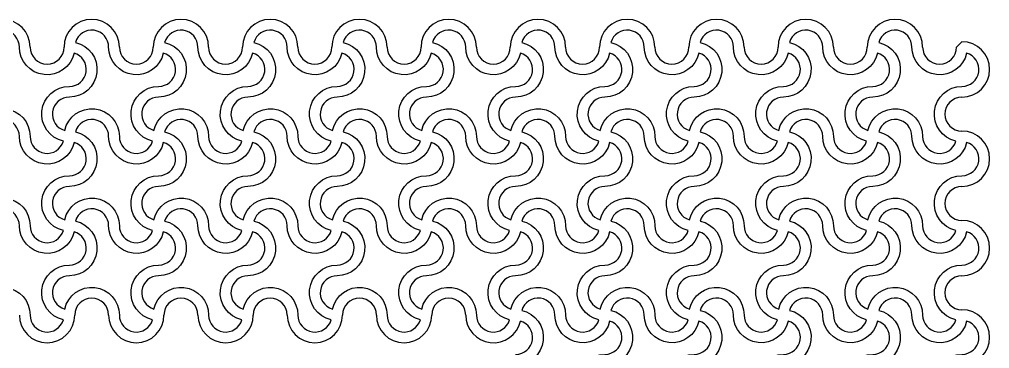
# Model space of a CAD drawing. Header units: millimetres. Extents: x 24 to 345, y 12 to 201.
# Drawn here: x 68.971 to 73.319, y 26.944 to 28.418 of the extents above; entities that cross this region are included whole.
import ezdxf

# ---------------------------------------------------------------- set-up
doc = ezdxf.new("R2010")
doc.units = ezdxf.units.MM
doc.header["$MEASUREMENT"] = 0
doc.layers.add('5th metal (rf+ground)', color=240, linetype='Continuous')

msp = doc.modelspace()

# ---------------------------------------------------------------- linework, layer by layer
at = {"layer": '5th metal (rf+ground)'}
msp.add_line((73.1953, 28.31821), (73.1713, 28.29421), dxfattribs=at)
msp.add_line((73.1953, 28.31821), (73.1713, 28.29421), dxfattribs=at)
msp.add_line((73.1953, 28.31821), (73.1713, 28.29421), dxfattribs=at)
msp.add_line((73.1953, 28.31821), (73.1713, 28.29421), dxfattribs=at)
for points in [[(69.21633, 28.26724, -0.8959788), (68.9713, 28.29421, 0.8687853), (68.82227, 28.31524, -0.8959788), (68.7953, 28.07021, 0.8687853), (68.77427, 27.92118, -0.8959788), (69.0193, 27.89421, 0.8687853), (69.16833, 27.87318, -0.8959788), (69.1953, 28.11821, 0.8687853)], [(69.21633, 28.26724, -0.8959788), (68.9713, 28.29421, 0.8687853), (68.82227, 28.31524, -0.8959788), (68.7953, 28.07021, 0.8687853), (68.77427, 27.92118, -0.8959788), (69.0193, 27.89421, 0.8687853), (69.16833, 27.87318, -0.8959788), (69.1953, 28.11821, 0.8687853)], [(69.21633, 28.26724, -0.8959788), (68.9713, 28.29421, 0.8687853), (68.82227, 28.31524, -0.8959788), (68.7953, 28.07021, 0.8687853), (68.77427, 27.92118, -0.8959788), (69.0193, 27.89421, 0.8687853), (69.16833, 27.87318, -0.8959788), (69.1953, 28.11821, 0.8687853)], [(69.21633, 28.26724, -0.8959788), (68.9713, 28.29421, 0.8687853), (68.82227, 28.31524, -0.8959788), (68.7953, 28.07021, 0.8687853), (68.77427, 27.92118, -0.8959788), (69.0193, 27.89421, 0.8687853), (69.16833, 27.87318, -0.8959788), (69.1953, 28.11821, 0.8687853)], [(69.61633, 28.26724, -0.8959788), (69.3713, 28.29421, 0.8687853), (69.22227, 28.31524, -0.8959788), (69.1953, 28.07021, 0.8687853), (69.17427, 27.92118, -0.8959788), (69.4193, 27.89421, 0.8687853), (69.56833, 27.87318, -0.8959788), (69.5953, 28.11821, 0.8687853)], [(69.61633, 28.26724, -0.8959788), (69.3713, 28.29421, 0.8687853), (69.22227, 28.31524, -0.8959788), (69.1953, 28.07021, 0.8687853), (69.17427, 27.92118, -0.8959788), (69.4193, 27.89421, 0.8687853), (69.56833, 27.87318, -0.8959788), (69.5953, 28.11821, 0.8687853)], [(69.61633, 28.26724, -0.8959788), (69.3713, 28.29421, 0.8687853), (69.22227, 28.31524, -0.8959788), (69.1953, 28.07021, 0.8687853), (69.17427, 27.92118, -0.8959788), (69.4193, 27.89421, 0.8687853), (69.56833, 27.87318, -0.8959788), (69.5953, 28.11821, 0.8687853)], [(69.61633, 28.26724, -0.8959788), (69.3713, 28.29421, 0.8687853), (69.22227, 28.31524, -0.8959788), (69.1953, 28.07021, 0.8687853), (69.17427, 27.92118, -0.8959788), (69.4193, 27.89421, 0.8687853), (69.56833, 27.87318, -0.8959788), (69.5953, 28.11821, 0.8687853)], [(70.01633, 28.26724, -0.8959788), (69.7713, 28.29421, 0.8687853), (69.62227, 28.31524, -0.8959788), (69.5953, 28.07021, 0.8687853), (69.57427, 27.92118, -0.8959788), (69.8193, 27.89421, 0.8687853), (69.96833, 27.87318, -0.8959788), (69.9953, 28.11821, 0.8687853)], [(70.01633, 28.26724, -0.8959788), (69.7713, 28.29421, 0.8687853), (69.62227, 28.31524, -0.8959788), (69.5953, 28.07021, 0.8687853), (69.57427, 27.92118, -0.8959788), (69.8193, 27.89421, 0.8687853), (69.96833, 27.87318, -0.8959788), (69.9953, 28.11821, 0.8687853)], [(70.01633, 28.26724, -0.8959788), (69.7713, 28.29421, 0.8687853), (69.62227, 28.31524, -0.8959788), (69.5953, 28.07021, 0.8687853), (69.57427, 27.92118, -0.8959788), (69.8193, 27.89421, 0.8687853), (69.96833, 27.87318, -0.8959788), (69.9953, 28.11821, 0.8687853)], [(70.01633, 28.26724, -0.8959788), (69.7713, 28.29421, 0.8687853), (69.62227, 28.31524, -0.8959788), (69.5953, 28.07021, 0.8687853), (69.57427, 27.92118, -0.8959788), (69.8193, 27.89421, 0.8687853), (69.96833, 27.87318, -0.8959788), (69.9953, 28.11821, 0.8687853)], [(70.41633, 28.26724, -0.8959788), (70.1713, 28.29421, 0.8687853), (70.02227, 28.31524, -0.8959788), (69.9953, 28.07021, 0.8687853), (69.97427, 27.92118, -0.8959788), (70.2193, 27.89421, 0.8687853), (70.36833, 27.87318, -0.8959788), (70.3953, 28.11821, 0.8687853)], [(70.41633, 28.26724, -0.8959788), (70.1713, 28.29421, 0.8687853), (70.02227, 28.31524, -0.8959788), (69.9953, 28.07021, 0.8687853), (69.97427, 27.92118, -0.8959788), (70.2193, 27.89421, 0.8687853), (70.36833, 27.87318, -0.8959788), (70.3953, 28.11821, 0.8687853)], [(70.41633, 28.26724, -0.8959788), (70.1713, 28.29421, 0.8687853), (70.02227, 28.31524, -0.8959788), (69.9953, 28.07021, 0.8687853), (69.97427, 27.92118, -0.8959788), (70.2193, 27.89421, 0.8687853), (70.36833, 27.87318, -0.8959788), (70.3953, 28.11821, 0.8687853)], [(70.41633, 28.26724, -0.8959788), (70.1713, 28.29421, 0.8687853), (70.02227, 28.31524, -0.8959788), (69.9953, 28.07021, 0.8687853), (69.97427, 27.92118, -0.8959788), (70.2193, 27.89421, 0.8687853), (70.36833, 27.87318, -0.8959788), (70.3953, 28.11821, 0.8687853)], [(70.81633, 28.26724, -0.8959788), (70.5713, 28.29421, 0.8687853), (70.42227, 28.31524, -0.8959788), (70.3953, 28.07021, 0.8687853), (70.37427, 27.92118, -0.8959788), (70.6193, 27.89421, 0.8687853), (70.76833, 27.87318, -0.8959788), (70.7953, 28.11821, 0.8687853)], [(70.81633, 28.26724, -0.8959788), (70.5713, 28.29421, 0.8687853), (70.42227, 28.31524, -0.8959788), (70.3953, 28.07021, 0.8687853), (70.37427, 27.92118, -0.8959788), (70.6193, 27.89421, 0.8687853), (70.76833, 27.87318, -0.8959788), (70.7953, 28.11821, 0.8687853)], [(70.81633, 28.26724, -0.8959788), (70.5713, 28.29421, 0.8687853), (70.42227, 28.31524, -0.8959788), (70.3953, 28.07021, 0.8687853), (70.37427, 27.92118, -0.8959788), (70.6193, 27.89421, 0.8687853), (70.76833, 27.87318, -0.8959788), (70.7953, 28.11821, 0.8687853)], [(70.81633, 28.26724, -0.8959788), (70.5713, 28.29421, 0.8687853), (70.42227, 28.31524, -0.8959788), (70.3953, 28.07021, 0.8687853), (70.37427, 27.92118, -0.8959788), (70.6193, 27.89421, 0.8687853), (70.76833, 27.87318, -0.8959788), (70.7953, 28.11821, 0.8687853)], [(71.21633, 28.26724, -0.8959788), (70.9713, 28.29421, 0.8687853), (70.82227, 28.31524, -0.8959788), (70.7953, 28.07021, 0.8687853), (70.77427, 27.92118, -0.8959788), (71.0193, 27.89421, 0.8687853), (71.16833, 27.87318, -0.8959788), (71.1953, 28.11821, 0.8687853)], [(71.21633, 28.26724, -0.8959788), (70.9713, 28.29421, 0.8687853), (70.82227, 28.31524, -0.8959788), (70.7953, 28.07021, 0.8687853), (70.77427, 27.92118, -0.8959788), (71.0193, 27.89421, 0.8687853), (71.16833, 27.87318, -0.8959788), (71.1953, 28.11821, 0.8687853)], [(71.21633, 28.26724, -0.8959788), (70.9713, 28.29421, 0.8687853), (70.82227, 28.31524, -0.8959788), (70.7953, 28.07021, 0.8687853), (70.77427, 27.92118, -0.8959788), (71.0193, 27.89421, 0.8687853), (71.16833, 27.87318, -0.8959788), (71.1953, 28.11821, 0.8687853)], [(71.21633, 28.26724, -0.8959788), (70.9713, 28.29421, 0.8687853), (70.82227, 28.31524, -0.8959788), (70.7953, 28.07021, 0.8687853), (70.77427, 27.92118, -0.8959788), (71.0193, 27.89421, 0.8687853), (71.16833, 27.87318, -0.8959788), (71.1953, 28.11821, 0.8687853)], [(71.61633, 28.26724, -0.8959788), (71.3713, 28.29421, 0.8687853), (71.22227, 28.31524, -0.8959788), (71.1953, 28.07021, 0.8687853), (71.17427, 27.92118, -0.8959788), (71.4193, 27.89421, 0.8687853), (71.56833, 27.87318, -0.8959788), (71.5953, 28.11821, 0.8687853)], [(71.61633, 28.26724, -0.8959788), (71.3713, 28.29421, 0.8687853), (71.22227, 28.31524, -0.8959788), (71.1953, 28.07021, 0.8687853), (71.17427, 27.92118, -0.8959788), (71.4193, 27.89421, 0.8687853), (71.56833, 27.87318, -0.8959788), (71.5953, 28.11821, 0.8687853)], [(71.61633, 28.26724, -0.8959788), (71.3713, 28.29421, 0.8687853), (71.22227, 28.31524, -0.8959788), (71.1953, 28.07021, 0.8687853), (71.17427, 27.92118, -0.8959788), (71.4193, 27.89421, 0.8687853), (71.56833, 27.87318, -0.8959788), (71.5953, 28.11821, 0.8687853)], [(71.61633, 28.26724, -0.8959788), (71.3713, 28.29421, 0.8687853), (71.22227, 28.31524, -0.8959788), (71.1953, 28.07021, 0.8687853), (71.17427, 27.92118, -0.8959788), (71.4193, 27.89421, 0.8687853), (71.56833, 27.87318, -0.8959788), (71.5953, 28.11821, 0.8687853)], [(72.01633, 28.26724, -0.8959788), (71.7713, 28.29421, 0.8687853), (71.62227, 28.31524, -0.8959788), (71.5953, 28.07021, 0.8687853), (71.57427, 27.92118, -0.8959788), (71.8193, 27.89421, 0.8687853), (71.96833, 27.87318, -0.8959788), (71.9953, 28.11821, 0.8687853)], [(72.01633, 28.26724, -0.8959788), (71.7713, 28.29421, 0.8687853), (71.62227, 28.31524, -0.8959788), (71.5953, 28.07021, 0.8687853), (71.57427, 27.92118, -0.8959788), (71.8193, 27.89421, 0.8687853), (71.96833, 27.87318, -0.8959788), (71.9953, 28.11821, 0.8687853)], [(72.01633, 28.26724, -0.8959788), (71.7713, 28.29421, 0.8687853), (71.62227, 28.31524, -0.8959788), (71.5953, 28.07021, 0.8687853), (71.57427, 27.92118, -0.8959788), (71.8193, 27.89421, 0.8687853), (71.96833, 27.87318, -0.8959788), (71.9953, 28.11821, 0.8687853)], [(72.01633, 28.26724, -0.8959788), (71.7713, 28.29421, 0.8687853), (71.62227, 28.31524, -0.8959788), (71.5953, 28.07021, 0.8687853), (71.57427, 27.92118, -0.8959788), (71.8193, 27.89421, 0.8687853), (71.96833, 27.87318, -0.8959788), (71.9953, 28.11821, 0.8687853)], [(72.41633, 28.26724, -0.8959788), (72.1713, 28.29421, 0.8687853), (72.02227, 28.31524, -0.8959788), (71.9953, 28.07021, 0.8687853), (71.97427, 27.92118, -0.8959788), (72.2193, 27.89421, 0.8687853), (72.36833, 27.87318, -0.8959788), (72.3953, 28.11821, 0.8687853)], [(72.41633, 28.26724, -0.8959788), (72.1713, 28.29421, 0.8687853), (72.02227, 28.31524, -0.8959788), (71.9953, 28.07021, 0.8687853), (71.97427, 27.92118, -0.8959788), (72.2193, 27.89421, 0.8687853), (72.36833, 27.87318, -0.8959788), (72.3953, 28.11821, 0.8687853)], [(72.41633, 28.26724, -0.8959788), (72.1713, 28.29421, 0.8687853), (72.02227, 28.31524, -0.8959788), (71.9953, 28.07021, 0.8687853), (71.97427, 27.92118, -0.8959788), (72.2193, 27.89421, 0.8687853), (72.36833, 27.87318, -0.8959788), (72.3953, 28.11821, 0.8687853)], [(72.41633, 28.26724, -0.8959788), (72.1713, 28.29421, 0.8687853), (72.02227, 28.31524, -0.8959788), (71.9953, 28.07021, 0.8687853), (71.97427, 27.92118, -0.8959788), (72.2193, 27.89421, 0.8687853), (72.36833, 27.87318, -0.8959788), (72.3953, 28.11821, 0.8687853)], [(72.81633, 28.26724, -0.8959788), (72.5713, 28.29421, 0.8687853), (72.42227, 28.31524, -0.8959788), (72.3953, 28.07021, 0.8687853), (72.37427, 27.92118, -0.8959788), (72.6193, 27.89421, 0.8687853), (72.76833, 27.87318, -0.8959788), (72.7953, 28.11821, 0.8687853)], [(72.81633, 28.26724, -0.8959788), (72.5713, 28.29421, 0.8687853), (72.42227, 28.31524, -0.8959788), (72.3953, 28.07021, 0.8687853), (72.37427, 27.92118, -0.8959788), (72.6193, 27.89421, 0.8687853), (72.76833, 27.87318, -0.8959788), (72.7953, 28.11821, 0.8687853)], [(72.81633, 28.26724, -0.8959788), (72.5713, 28.29421, 0.8687853), (72.42227, 28.31524, -0.8959788), (72.3953, 28.07021, 0.8687853), (72.37427, 27.92118, -0.8959788), (72.6193, 27.89421, 0.8687853), (72.76833, 27.87318, -0.8959788), (72.7953, 28.11821, 0.8687853)], [(72.81633, 28.26724, -0.8959788), (72.5713, 28.29421, 0.8687853), (72.42227, 28.31524, -0.8959788), (72.3953, 28.07021, 0.8687853), (72.37427, 27.92118, -0.8959788), (72.6193, 27.89421, 0.8687853), (72.76833, 27.87318, -0.8959788), (72.7953, 28.11821, 0.8687853)], [(73.21633, 28.26724, -0.8959788), (72.9713, 28.29421, 0.8687853), (72.82227, 28.31524, -0.8959788), (72.7953, 28.07021, 0.8687853), (72.77427, 27.92118, -0.8959788), (73.0193, 27.89421, 0.8687853), (73.16833, 27.87318, -0.8959788), (73.1953, 28.11821, 0.8687853)], [(73.21633, 28.26724, -0.8959788), (72.9713, 28.29421, 0.8687853), (72.82227, 28.31524, -0.8959788), (72.7953, 28.07021, 0.8687853), (72.77427, 27.92118, -0.8959788), (73.0193, 27.89421, 0.8687853), (73.16833, 27.87318, -0.8959788), (73.1953, 28.11821, 0.8687853)], [(73.21633, 28.26724, -0.8959788), (72.9713, 28.29421, 0.8687853), (72.82227, 28.31524, -0.8959788), (72.7953, 28.07021, 0.8687853), (72.77427, 27.92118, -0.8959788), (73.0193, 27.89421, 0.8687853), (73.16833, 27.87318, -0.8959788), (73.1953, 28.11821, 0.8687853)], [(73.21633, 28.26724, -0.8959788), (72.9713, 28.29421, 0.8687853), (72.82227, 28.31524, -0.8959788), (72.7953, 28.07021, 0.8687853), (72.77427, 27.92118, -0.8959788), (73.0193, 27.89421, 0.8687853), (73.16833, 27.87318, -0.8959788), (73.1953, 28.11821, 0.8687853)], [(69.21633, 27.86724, -0.8959788), (68.9713, 27.89421, 0.8687853), (68.82227, 27.91524, -0.8959788), (68.7953, 27.67021, 0.8687853), (68.77427, 27.52118, -0.8959788), (69.0193, 27.49421, 0.8687853), (69.16833, 27.47318, -0.8959788), (69.1953, 27.71821, 0.8687853)], [(69.21633, 27.86724, -0.8959788), (68.9713, 27.89421, 0.8687853), (68.82227, 27.91524, -0.8959788), (68.7953, 27.67021, 0.8687853), (68.77427, 27.52118, -0.8959788), (69.0193, 27.49421, 0.8687853), (69.16833, 27.47318, -0.8959788), (69.1953, 27.71821, 0.8687853)], [(69.21633, 27.86724, -0.8959788), (68.9713, 27.89421, 0.8687853), (68.82227, 27.91524, -0.8959788), (68.7953, 27.67021, 0.8687853), (68.77427, 27.52118, -0.8959788), (69.0193, 27.49421, 0.8687853), (69.16833, 27.47318, -0.8959788), (69.1953, 27.71821, 0.8687853)], [(69.21633, 27.86724, -0.8959788), (68.9713, 27.89421, 0.8687853), (68.82227, 27.91524, -0.8959788), (68.7953, 27.67021, 0.8687853), (68.77427, 27.52118, -0.8959788), (69.0193, 27.49421, 0.8687853), (69.16833, 27.47318, -0.8959788), (69.1953, 27.71821, 0.8687853)], [(69.61633, 27.86724, -0.8959788), (69.3713, 27.89421, 0.8687853), (69.22227, 27.91524, -0.8959788), (69.1953, 27.67021, 0.8687853), (69.17427, 27.52118, -0.8959788), (69.4193, 27.49421, 0.8687853), (69.56833, 27.47318, -0.8959788), (69.5953, 27.71821, 0.8687853)], [(69.61633, 27.86724, -0.8959788), (69.3713, 27.89421, 0.8687853), (69.22227, 27.91524, -0.8959788), (69.1953, 27.67021, 0.8687853), (69.17427, 27.52118, -0.8959788), (69.4193, 27.49421, 0.8687853), (69.56833, 27.47318, -0.8959788), (69.5953, 27.71821, 0.8687853)], [(69.61633, 27.86724, -0.8959788), (69.3713, 27.89421, 0.8687853), (69.22227, 27.91524, -0.8959788), (69.1953, 27.67021, 0.8687853), (69.17427, 27.52118, -0.8959788), (69.4193, 27.49421, 0.8687853), (69.56833, 27.47318, -0.8959788), (69.5953, 27.71821, 0.8687853)], [(69.61633, 27.86724, -0.8959788), (69.3713, 27.89421, 0.8687853), (69.22227, 27.91524, -0.8959788), (69.1953, 27.67021, 0.8687853), (69.17427, 27.52118, -0.8959788), (69.4193, 27.49421, 0.8687853), (69.56833, 27.47318, -0.8959788), (69.5953, 27.71821, 0.8687853)], [(70.01633, 27.86724, -0.8959788), (69.7713, 27.89421, 0.8687853), (69.62227, 27.91524, -0.8959788), (69.5953, 27.67021, 0.8687853), (69.57427, 27.52118, -0.8959788), (69.8193, 27.49421, 0.8687853), (69.96833, 27.47318, -0.8959788), (69.9953, 27.71821, 0.8687853)], [(70.01633, 27.86724, -0.8959788), (69.7713, 27.89421, 0.8687853), (69.62227, 27.91524, -0.8959788), (69.5953, 27.67021, 0.8687853), (69.57427, 27.52118, -0.8959788), (69.8193, 27.49421, 0.8687853), (69.96833, 27.47318, -0.8959788), (69.9953, 27.71821, 0.8687853)], [(70.01633, 27.86724, -0.8959788), (69.7713, 27.89421, 0.8687853), (69.62227, 27.91524, -0.8959788), (69.5953, 27.67021, 0.8687853), (69.57427, 27.52118, -0.8959788), (69.8193, 27.49421, 0.8687853), (69.96833, 27.47318, -0.8959788), (69.9953, 27.71821, 0.8687853)], [(70.01633, 27.86724, -0.8959788), (69.7713, 27.89421, 0.8687853), (69.62227, 27.91524, -0.8959788), (69.5953, 27.67021, 0.8687853), (69.57427, 27.52118, -0.8959788), (69.8193, 27.49421, 0.8687853), (69.96833, 27.47318, -0.8959788), (69.9953, 27.71821, 0.8687853)], [(70.41633, 27.86724, -0.8959788), (70.1713, 27.89421, 0.8687853), (70.02227, 27.91524, -0.8959788), (69.9953, 27.67021, 0.8687853), (69.97427, 27.52118, -0.8959788), (70.2193, 27.49421, 0.8687853), (70.36833, 27.47318, -0.8959788), (70.3953, 27.71821, 0.8687853)], [(70.41633, 27.86724, -0.8959788), (70.1713, 27.89421, 0.8687853), (70.02227, 27.91524, -0.8959788), (69.9953, 27.67021, 0.8687853), (69.97427, 27.52118, -0.8959788), (70.2193, 27.49421, 0.8687853), (70.36833, 27.47318, -0.8959788), (70.3953, 27.71821, 0.8687853)], [(70.41633, 27.86724, -0.8959788), (70.1713, 27.89421, 0.8687853), (70.02227, 27.91524, -0.8959788), (69.9953, 27.67021, 0.8687853), (69.97427, 27.52118, -0.8959788), (70.2193, 27.49421, 0.8687853), (70.36833, 27.47318, -0.8959788), (70.3953, 27.71821, 0.8687853)], [(70.41633, 27.86724, -0.8959788), (70.1713, 27.89421, 0.8687853), (70.02227, 27.91524, -0.8959788), (69.9953, 27.67021, 0.8687853), (69.97427, 27.52118, -0.8959788), (70.2193, 27.49421, 0.8687853), (70.36833, 27.47318, -0.8959788), (70.3953, 27.71821, 0.8687853)], [(70.81633, 27.86724, -0.8959788), (70.5713, 27.89421, 0.8687853), (70.42227, 27.91524, -0.8959788), (70.3953, 27.67021, 0.8687853), (70.37427, 27.52118, -0.8959788), (70.6193, 27.49421, 0.8687853), (70.76833, 27.47318, -0.8959788), (70.7953, 27.71821, 0.8687853)], [(70.81633, 27.86724, -0.8959788), (70.5713, 27.89421, 0.8687853), (70.42227, 27.91524, -0.8959788), (70.3953, 27.67021, 0.8687853), (70.37427, 27.52118, -0.8959788), (70.6193, 27.49421, 0.8687853), (70.76833, 27.47318, -0.8959788), (70.7953, 27.71821, 0.8687853)], [(70.81633, 27.86724, -0.8959788), (70.5713, 27.89421, 0.8687853), (70.42227, 27.91524, -0.8959788), (70.3953, 27.67021, 0.8687853), (70.37427, 27.52118, -0.8959788), (70.6193, 27.49421, 0.8687853), (70.76833, 27.47318, -0.8959788), (70.7953, 27.71821, 0.8687853)], [(70.81633, 27.86724, -0.8959788), (70.5713, 27.89421, 0.8687853), (70.42227, 27.91524, -0.8959788), (70.3953, 27.67021, 0.8687853), (70.37427, 27.52118, -0.8959788), (70.6193, 27.49421, 0.8687853), (70.76833, 27.47318, -0.8959788), (70.7953, 27.71821, 0.8687853)], [(71.21633, 27.86724, -0.8959788), (70.9713, 27.89421, 0.8687853), (70.82227, 27.91524, -0.8959788), (70.7953, 27.67021, 0.8687853), (70.77427, 27.52118, -0.8959788), (71.0193, 27.49421, 0.8687853), (71.16833, 27.47318, -0.8959788), (71.1953, 27.71821, 0.8687853)], [(71.21633, 27.86724, -0.8959788), (70.9713, 27.89421, 0.8687853), (70.82227, 27.91524, -0.8959788), (70.7953, 27.67021, 0.8687853), (70.77427, 27.52118, -0.8959788), (71.0193, 27.49421, 0.8687853), (71.16833, 27.47318, -0.8959788), (71.1953, 27.71821, 0.8687853)], [(71.21633, 27.86724, -0.8959788), (70.9713, 27.89421, 0.8687853), (70.82227, 27.91524, -0.8959788), (70.7953, 27.67021, 0.8687853), (70.77427, 27.52118, -0.8959788), (71.0193, 27.49421, 0.8687853), (71.16833, 27.47318, -0.8959788), (71.1953, 27.71821, 0.8687853)], [(71.21633, 27.86724, -0.8959788), (70.9713, 27.89421, 0.8687853), (70.82227, 27.91524, -0.8959788), (70.7953, 27.67021, 0.8687853), (70.77427, 27.52118, -0.8959788), (71.0193, 27.49421, 0.8687853), (71.16833, 27.47318, -0.8959788), (71.1953, 27.71821, 0.8687853)], [(71.61633, 27.86724, -0.8959788), (71.3713, 27.89421, 0.8687853), (71.22227, 27.91524, -0.8959788), (71.1953, 27.67021, 0.8687853), (71.17427, 27.52118, -0.8959788), (71.4193, 27.49421, 0.8687853), (71.56833, 27.47318, -0.8959788), (71.5953, 27.71821, 0.8687853)], [(71.61633, 27.86724, -0.8959788), (71.3713, 27.89421, 0.8687853), (71.22227, 27.91524, -0.8959788), (71.1953, 27.67021, 0.8687853), (71.17427, 27.52118, -0.8959788), (71.4193, 27.49421, 0.8687853), (71.56833, 27.47318, -0.8959788), (71.5953, 27.71821, 0.8687853)], [(71.61633, 27.86724, -0.8959788), (71.3713, 27.89421, 0.8687853), (71.22227, 27.91524, -0.8959788), (71.1953, 27.67021, 0.8687853), (71.17427, 27.52118, -0.8959788), (71.4193, 27.49421, 0.8687853), (71.56833, 27.47318, -0.8959788), (71.5953, 27.71821, 0.8687853)], [(71.61633, 27.86724, -0.8959788), (71.3713, 27.89421, 0.8687853), (71.22227, 27.91524, -0.8959788), (71.1953, 27.67021, 0.8687853), (71.17427, 27.52118, -0.8959788), (71.4193, 27.49421, 0.8687853), (71.56833, 27.47318, -0.8959788), (71.5953, 27.71821, 0.8687853)], [(72.01633, 27.86724, -0.8959788), (71.7713, 27.89421, 0.8687853), (71.62227, 27.91524, -0.8959788), (71.5953, 27.67021, 0.8687853), (71.57427, 27.52118, -0.8959788), (71.8193, 27.49421, 0.8687853), (71.96833, 27.47318, -0.8959788), (71.9953, 27.71821, 0.8687853)], [(72.01633, 27.86724, -0.8959788), (71.7713, 27.89421, 0.8687853), (71.62227, 27.91524, -0.8959788), (71.5953, 27.67021, 0.8687853), (71.57427, 27.52118, -0.8959788), (71.8193, 27.49421, 0.8687853), (71.96833, 27.47318, -0.8959788), (71.9953, 27.71821, 0.8687853)], [(72.01633, 27.86724, -0.8959788), (71.7713, 27.89421, 0.8687853), (71.62227, 27.91524, -0.8959788), (71.5953, 27.67021, 0.8687853), (71.57427, 27.52118, -0.8959788), (71.8193, 27.49421, 0.8687853), (71.96833, 27.47318, -0.8959788), (71.9953, 27.71821, 0.8687853)], [(72.01633, 27.86724, -0.8959788), (71.7713, 27.89421, 0.8687853), (71.62227, 27.91524, -0.8959788), (71.5953, 27.67021, 0.8687853), (71.57427, 27.52118, -0.8959788), (71.8193, 27.49421, 0.8687853), (71.96833, 27.47318, -0.8959788), (71.9953, 27.71821, 0.8687853)], [(72.41633, 27.86724, -0.8959788), (72.1713, 27.89421, 0.8687853), (72.02227, 27.91524, -0.8959788), (71.9953, 27.67021, 0.8687853), (71.97427, 27.52118, -0.8959788), (72.2193, 27.49421, 0.8687853), (72.36833, 27.47318, -0.8959788), (72.3953, 27.71821, 0.8687853)], [(72.41633, 27.86724, -0.8959788), (72.1713, 27.89421, 0.8687853), (72.02227, 27.91524, -0.8959788), (71.9953, 27.67021, 0.8687853), (71.97427, 27.52118, -0.8959788), (72.2193, 27.49421, 0.8687853), (72.36833, 27.47318, -0.8959788), (72.3953, 27.71821, 0.8687853)], [(72.41633, 27.86724, -0.8959788), (72.1713, 27.89421, 0.8687853), (72.02227, 27.91524, -0.8959788), (71.9953, 27.67021, 0.8687853), (71.97427, 27.52118, -0.8959788), (72.2193, 27.49421, 0.8687853), (72.36833, 27.47318, -0.8959788), (72.3953, 27.71821, 0.8687853)], [(72.41633, 27.86724, -0.8959788), (72.1713, 27.89421, 0.8687853), (72.02227, 27.91524, -0.8959788), (71.9953, 27.67021, 0.8687853), (71.97427, 27.52118, -0.8959788), (72.2193, 27.49421, 0.8687853), (72.36833, 27.47318, -0.8959788), (72.3953, 27.71821, 0.8687853)], [(72.81633, 27.86724, -0.8959788), (72.5713, 27.89421, 0.8687853), (72.42227, 27.91524, -0.8959788), (72.3953, 27.67021, 0.8687853), (72.37427, 27.52118, -0.8959788), (72.6193, 27.49421, 0.8687853), (72.76833, 27.47318, -0.8959788), (72.7953, 27.71821, 0.8687853)], [(72.81633, 27.86724, -0.8959788), (72.5713, 27.89421, 0.8687853), (72.42227, 27.91524, -0.8959788), (72.3953, 27.67021, 0.8687853), (72.37427, 27.52118, -0.8959788), (72.6193, 27.49421, 0.8687853), (72.76833, 27.47318, -0.8959788), (72.7953, 27.71821, 0.8687853)], [(72.81633, 27.86724, -0.8959788), (72.5713, 27.89421, 0.8687853), (72.42227, 27.91524, -0.8959788), (72.3953, 27.67021, 0.8687853), (72.37427, 27.52118, -0.8959788), (72.6193, 27.49421, 0.8687853), (72.76833, 27.47318, -0.8959788), (72.7953, 27.71821, 0.8687853)], [(72.81633, 27.86724, -0.8959788), (72.5713, 27.89421, 0.8687853), (72.42227, 27.91524, -0.8959788), (72.3953, 27.67021, 0.8687853), (72.37427, 27.52118, -0.8959788), (72.6193, 27.49421, 0.8687853), (72.76833, 27.47318, -0.8959788), (72.7953, 27.71821, 0.8687853)], [(73.21633, 27.86724, -0.8959788), (72.9713, 27.89421, 0.8687853), (72.82227, 27.91524, -0.8959788), (72.7953, 27.67021, 0.8687853), (72.77427, 27.52118, -0.8959788), (73.0193, 27.49421, 0.8687853), (73.16833, 27.47318, -0.8959788), (73.1953, 27.71821, 0.8687853)], [(73.21633, 27.86724, -0.8959788), (72.9713, 27.89421, 0.8687853), (72.82227, 27.91524, -0.8959788), (72.7953, 27.67021, 0.8687853), (72.77427, 27.52118, -0.8959788), (73.0193, 27.49421, 0.8687853), (73.16833, 27.47318, -0.8959788), (73.1953, 27.71821, 0.8687853)], [(73.21633, 27.86724, -0.8959788), (72.9713, 27.89421, 0.8687853), (72.82227, 27.91524, -0.8959788), (72.7953, 27.67021, 0.8687853), (72.77427, 27.52118, -0.8959788), (73.0193, 27.49421, 0.8687853), (73.16833, 27.47318, -0.8959788), (73.1953, 27.71821, 0.8687853)], [(73.21633, 27.86724, -0.8959788), (72.9713, 27.89421, 0.8687853), (72.82227, 27.91524, -0.8959788), (72.7953, 27.67021, 0.8687853), (72.77427, 27.52118, -0.8959788), (73.0193, 27.49421, 0.8687853), (73.16833, 27.47318, -0.8959788), (73.1953, 27.71821, 0.8687853)], [(69.21633, 27.46724, -0.8959788), (68.9713, 27.49421, 0.8687853), (68.82227, 27.51524, -0.8959788), (68.7953, 27.27021, 0.8687853), (68.77427, 27.12118, -0.8959788), (69.0193, 27.09421, 0.8687853), (69.16833, 27.07318, -0.8959788), (69.1953, 27.31821, 0.8687853)], [(69.21633, 27.46724, -0.8959788), (68.9713, 27.49421, 0.8687853), (68.82227, 27.51524, -0.8959788), (68.7953, 27.27021, 0.8687853), (68.77427, 27.12118, -0.8959788), (69.0193, 27.09421, 0.8687853), (69.16833, 27.07318, -0.8959788), (69.1953, 27.31821, 0.8687853)], [(69.21633, 27.46724, -0.8959788), (68.9713, 27.49421, 0.8687853), (68.82227, 27.51524, -0.8959788), (68.7953, 27.27021, 0.8687853), (68.77427, 27.12118, -0.8959788), (69.0193, 27.09421, 0.8687853), (69.16833, 27.07318, -0.8959788), (69.1953, 27.31821, 0.8687853)], [(69.21633, 27.46724, -0.8959788), (68.9713, 27.49421, 0.8687853), (68.82227, 27.51524, -0.8959788), (68.7953, 27.27021, 0.8687853), (68.77427, 27.12118, -0.8959788), (69.0193, 27.09421, 0.8687853), (69.16833, 27.07318, -0.8959788), (69.1953, 27.31821, 0.8687853)], [(69.61633, 27.46724, -0.8959788), (69.3713, 27.49421, 0.8687853), (69.22227, 27.51524, -0.8959788), (69.1953, 27.27021, 0.8687853), (69.17427, 27.12118, -0.8959788), (69.4193, 27.09421, 0.8687853), (69.56833, 27.07318, -0.8959788), (69.5953, 27.31821, 0.8687853)], [(69.61633, 27.46724, -0.8959788), (69.3713, 27.49421, 0.8687853), (69.22227, 27.51524, -0.8959788), (69.1953, 27.27021, 0.8687853), (69.17427, 27.12118, -0.8959788), (69.4193, 27.09421, 0.8687853), (69.56833, 27.07318, -0.8959788), (69.5953, 27.31821, 0.8687853)], [(69.61633, 27.46724, -0.8959788), (69.3713, 27.49421, 0.8687853), (69.22227, 27.51524, -0.8959788), (69.1953, 27.27021, 0.8687853), (69.17427, 27.12118, -0.8959788), (69.4193, 27.09421, 0.8687853), (69.56833, 27.07318, -0.8959788), (69.5953, 27.31821, 0.8687853)], [(69.61633, 27.46724, -0.8959788), (69.3713, 27.49421, 0.8687853), (69.22227, 27.51524, -0.8959788), (69.1953, 27.27021, 0.8687853), (69.17427, 27.12118, -0.8959788), (69.4193, 27.09421, 0.8687853), (69.56833, 27.07318, -0.8959788), (69.5953, 27.31821, 0.8687853)], [(70.01633, 27.46724, -0.8959788), (69.7713, 27.49421, 0.8687853), (69.62227, 27.51524, -0.8959788), (69.5953, 27.27021, 0.8687853), (69.57427, 27.12118, -0.8959788), (69.8193, 27.09421, 0.8687853), (69.96833, 27.07318, -0.8959788), (69.9953, 27.31821, 0.8687853)], [(70.01633, 27.46724, -0.8959788), (69.7713, 27.49421, 0.8687853), (69.62227, 27.51524, -0.8959788), (69.5953, 27.27021, 0.8687853), (69.57427, 27.12118, -0.8959788), (69.8193, 27.09421, 0.8687853), (69.96833, 27.07318, -0.8959788), (69.9953, 27.31821, 0.8687853)], [(70.01633, 27.46724, -0.8959788), (69.7713, 27.49421, 0.8687853), (69.62227, 27.51524, -0.8959788), (69.5953, 27.27021, 0.8687853), (69.57427, 27.12118, -0.8959788), (69.8193, 27.09421, 0.8687853), (69.96833, 27.07318, -0.8959788), (69.9953, 27.31821, 0.8687853)], [(70.01633, 27.46724, -0.8959788), (69.7713, 27.49421, 0.8687853), (69.62227, 27.51524, -0.8959788), (69.5953, 27.27021, 0.8687853), (69.57427, 27.12118, -0.8959788), (69.8193, 27.09421, 0.8687853), (69.96833, 27.07318, -0.8959788), (69.9953, 27.31821, 0.8687853)], [(70.41633, 27.46724, -0.8959788), (70.1713, 27.49421, 0.8687853), (70.02227, 27.51524, -0.8959788), (69.9953, 27.27021, 0.8687853), (69.97427, 27.12118, -0.8959788), (70.2193, 27.09421, 0.8687853), (70.36833, 27.07318, -0.8959788), (70.3953, 27.31821, 0.8687853)], [(70.41633, 27.46724, -0.8959788), (70.1713, 27.49421, 0.8687853), (70.02227, 27.51524, -0.8959788), (69.9953, 27.27021, 0.8687853), (69.97427, 27.12118, -0.8959788), (70.2193, 27.09421, 0.8687853), (70.36833, 27.07318, -0.8959788), (70.3953, 27.31821, 0.8687853)], [(70.41633, 27.46724, -0.8959788), (70.1713, 27.49421, 0.8687853), (70.02227, 27.51524, -0.8959788), (69.9953, 27.27021, 0.8687853), (69.97427, 27.12118, -0.8959788), (70.2193, 27.09421, 0.8687853), (70.36833, 27.07318, -0.8959788), (70.3953, 27.31821, 0.8687853)], [(70.41633, 27.46724, -0.8959788), (70.1713, 27.49421, 0.8687853), (70.02227, 27.51524, -0.8959788), (69.9953, 27.27021, 0.8687853), (69.97427, 27.12118, -0.8959788), (70.2193, 27.09421, 0.8687853), (70.36833, 27.07318, -0.8959788), (70.3953, 27.31821, 0.8687853)], [(70.81633, 27.46724, -0.8959788), (70.5713, 27.49421, 0.8687853), (70.42227, 27.51524, -0.8959788), (70.3953, 27.27021, 0.8687853), (70.37427, 27.12118, -0.8959788), (70.6193, 27.09421, 0.8687853), (70.76833, 27.07318, -0.8959788), (70.7953, 27.31821, 0.8687853)], [(70.81633, 27.46724, -0.8959788), (70.5713, 27.49421, 0.8687853), (70.42227, 27.51524, -0.8959788), (70.3953, 27.27021, 0.8687853), (70.37427, 27.12118, -0.8959788), (70.6193, 27.09421, 0.8687853), (70.76833, 27.07318, -0.8959788), (70.7953, 27.31821, 0.8687853)], [(70.81633, 27.46724, -0.8959788), (70.5713, 27.49421, 0.8687853), (70.42227, 27.51524, -0.8959788), (70.3953, 27.27021, 0.8687853), (70.37427, 27.12118, -0.8959788), (70.6193, 27.09421, 0.8687853), (70.76833, 27.07318, -0.8959788), (70.7953, 27.31821, 0.8687853)], [(70.81633, 27.46724, -0.8959788), (70.5713, 27.49421, 0.8687853), (70.42227, 27.51524, -0.8959788), (70.3953, 27.27021, 0.8687853), (70.37427, 27.12118, -0.8959788), (70.6193, 27.09421, 0.8687853), (70.76833, 27.07318, -0.8959788), (70.7953, 27.31821, 0.8687853)], [(71.21633, 27.46724, -0.8959788), (70.9713, 27.49421, 0.8687853), (70.82227, 27.51524, -0.8959788), (70.7953, 27.27021, 0.8687853), (70.77427, 27.12118, -0.8959788), (71.0193, 27.09421, 0.8687853), (71.16833, 27.07318, -0.8959788), (71.1953, 27.31821, 0.8687853)], [(71.21633, 27.46724, -0.8959788), (70.9713, 27.49421, 0.8687853), (70.82227, 27.51524, -0.8959788), (70.7953, 27.27021, 0.8687853), (70.77427, 27.12118, -0.8959788), (71.0193, 27.09421, 0.8687853), (71.16833, 27.07318, -0.8959788), (71.1953, 27.31821, 0.8687853)], [(71.21633, 27.46724, -0.8959788), (70.9713, 27.49421, 0.8687853), (70.82227, 27.51524, -0.8959788), (70.7953, 27.27021, 0.8687853), (70.77427, 27.12118, -0.8959788), (71.0193, 27.09421, 0.8687853), (71.16833, 27.07318, -0.8959788), (71.1953, 27.31821, 0.8687853)], [(71.21633, 27.46724, -0.8959788), (70.9713, 27.49421, 0.8687853), (70.82227, 27.51524, -0.8959788), (70.7953, 27.27021, 0.8687853), (70.77427, 27.12118, -0.8959788), (71.0193, 27.09421, 0.8687853), (71.16833, 27.07318, -0.8959788), (71.1953, 27.31821, 0.8687853)], [(71.61633, 27.46724, -0.8959788), (71.3713, 27.49421, 0.8687853), (71.22227, 27.51524, -0.8959788), (71.1953, 27.27021, 0.8687853), (71.17427, 27.12118, -0.8959788), (71.4193, 27.09421, 0.8687853), (71.56833, 27.07318, -0.8959788), (71.5953, 27.31821, 0.8687853)], [(71.61633, 27.46724, -0.8959788), (71.3713, 27.49421, 0.8687853), (71.22227, 27.51524, -0.8959788), (71.1953, 27.27021, 0.8687853), (71.17427, 27.12118, -0.8959788), (71.4193, 27.09421, 0.8687853), (71.56833, 27.07318, -0.8959788), (71.5953, 27.31821, 0.8687853)], [(71.61633, 27.46724, -0.8959788), (71.3713, 27.49421, 0.8687853), (71.22227, 27.51524, -0.8959788), (71.1953, 27.27021, 0.8687853), (71.17427, 27.12118, -0.8959788), (71.4193, 27.09421, 0.8687853), (71.56833, 27.07318, -0.8959788), (71.5953, 27.31821, 0.8687853)], [(71.61633, 27.46724, -0.8959788), (71.3713, 27.49421, 0.8687853), (71.22227, 27.51524, -0.8959788), (71.1953, 27.27021, 0.8687853), (71.17427, 27.12118, -0.8959788), (71.4193, 27.09421, 0.8687853), (71.56833, 27.07318, -0.8959788), (71.5953, 27.31821, 0.8687853)], [(72.01633, 27.46724, -0.8959788), (71.7713, 27.49421, 0.8687853), (71.62227, 27.51524, -0.8959788), (71.5953, 27.27021, 0.8687853), (71.57427, 27.12118, -0.8959788), (71.8193, 27.09421, 0.8687853), (71.96833, 27.07318, -0.8959788), (71.9953, 27.31821, 0.8687853)], [(72.01633, 27.46724, -0.8959788), (71.7713, 27.49421, 0.8687853), (71.62227, 27.51524, -0.8959788), (71.5953, 27.27021, 0.8687853), (71.57427, 27.12118, -0.8959788), (71.8193, 27.09421, 0.8687853), (71.96833, 27.07318, -0.8959788), (71.9953, 27.31821, 0.8687853)], [(72.01633, 27.46724, -0.8959788), (71.7713, 27.49421, 0.8687853), (71.62227, 27.51524, -0.8959788), (71.5953, 27.27021, 0.8687853), (71.57427, 27.12118, -0.8959788), (71.8193, 27.09421, 0.8687853), (71.96833, 27.07318, -0.8959788), (71.9953, 27.31821, 0.8687853)], [(72.01633, 27.46724, -0.8959788), (71.7713, 27.49421, 0.8687853), (71.62227, 27.51524, -0.8959788), (71.5953, 27.27021, 0.8687853), (71.57427, 27.12118, -0.8959788), (71.8193, 27.09421, 0.8687853), (71.96833, 27.07318, -0.8959788), (71.9953, 27.31821, 0.8687853)], [(72.41633, 27.46724, -0.8959788), (72.1713, 27.49421, 0.8687853), (72.02227, 27.51524, -0.8959788), (71.9953, 27.27021, 0.8687853), (71.97427, 27.12118, -0.8959788), (72.2193, 27.09421, 0.8687853), (72.36833, 27.07318, -0.8959788), (72.3953, 27.31821, 0.8687853)], [(72.41633, 27.46724, -0.8959788), (72.1713, 27.49421, 0.8687853), (72.02227, 27.51524, -0.8959788), (71.9953, 27.27021, 0.8687853), (71.97427, 27.12118, -0.8959788), (72.2193, 27.09421, 0.8687853), (72.36833, 27.07318, -0.8959788), (72.3953, 27.31821, 0.8687853)], [(72.41633, 27.46724, -0.8959788), (72.1713, 27.49421, 0.8687853), (72.02227, 27.51524, -0.8959788), (71.9953, 27.27021, 0.8687853), (71.97427, 27.12118, -0.8959788), (72.2193, 27.09421, 0.8687853), (72.36833, 27.07318, -0.8959788), (72.3953, 27.31821, 0.8687853)], [(72.41633, 27.46724, -0.8959788), (72.1713, 27.49421, 0.8687853), (72.02227, 27.51524, -0.8959788), (71.9953, 27.27021, 0.8687853), (71.97427, 27.12118, -0.8959788), (72.2193, 27.09421, 0.8687853), (72.36833, 27.07318, -0.8959788), (72.3953, 27.31821, 0.8687853)], [(72.81633, 27.46724, -0.8959788), (72.5713, 27.49421, 0.8687853), (72.42227, 27.51524, -0.8959788), (72.3953, 27.27021, 0.8687853), (72.37427, 27.12118, -0.8959788), (72.6193, 27.09421, 0.8687853), (72.76833, 27.07318, -0.8959788), (72.7953, 27.31821, 0.8687853)], [(72.81633, 27.46724, -0.8959788), (72.5713, 27.49421, 0.8687853), (72.42227, 27.51524, -0.8959788), (72.3953, 27.27021, 0.8687853), (72.37427, 27.12118, -0.8959788), (72.6193, 27.09421, 0.8687853), (72.76833, 27.07318, -0.8959788), (72.7953, 27.31821, 0.8687853)], [(72.81633, 27.46724, -0.8959788), (72.5713, 27.49421, 0.8687853), (72.42227, 27.51524, -0.8959788), (72.3953, 27.27021, 0.8687853), (72.37427, 27.12118, -0.8959788), (72.6193, 27.09421, 0.8687853), (72.76833, 27.07318, -0.8959788), (72.7953, 27.31821, 0.8687853)], [(72.81633, 27.46724, -0.8959788), (72.5713, 27.49421, 0.8687853), (72.42227, 27.51524, -0.8959788), (72.3953, 27.27021, 0.8687853), (72.37427, 27.12118, -0.8959788), (72.6193, 27.09421, 0.8687853), (72.76833, 27.07318, -0.8959788), (72.7953, 27.31821, 0.8687853)], [(73.21633, 27.46724, -0.8959788), (72.9713, 27.49421, 0.8687853), (72.82227, 27.51524, -0.8959788), (72.7953, 27.27021, 0.8687853), (72.77427, 27.12118, -0.8959788), (73.0193, 27.09421, 0.8687853), (73.16833, 27.07318, -0.8959788), (73.1953, 27.31821, 0.8687853)], [(73.21633, 27.46724, -0.8959788), (72.9713, 27.49421, 0.8687853), (72.82227, 27.51524, -0.8959788), (72.7953, 27.27021, 0.8687853), (72.77427, 27.12118, -0.8959788), (73.0193, 27.09421, 0.8687853), (73.16833, 27.07318, -0.8959788), (73.1953, 27.31821, 0.8687853)], [(73.21633, 27.46724, -0.8959788), (72.9713, 27.49421, 0.8687853), (72.82227, 27.51524, -0.8959788), (72.7953, 27.27021, 0.8687853), (72.77427, 27.12118, -0.8959788), (73.0193, 27.09421, 0.8687853), (73.16833, 27.07318, -0.8959788), (73.1953, 27.31821, 0.8687853)], [(73.21633, 27.46724, -0.8959788), (72.9713, 27.49421, 0.8687853), (72.82227, 27.51524, -0.8959788), (72.7953, 27.27021, 0.8687853), (72.77427, 27.12118, -0.8959788), (73.0193, 27.09421, 0.8687853), (73.16833, 27.07318, -0.8959788), (73.1953, 27.31821, 0.8687853)], [(71.61633, 27.06724, -0.8959788), (71.3713, 27.09421, 0.8687853), (71.22227, 27.11524, -0.8959788), (71.1953, 26.87021, 0.8687853), (71.17427, 26.72118, -0.8959788), (71.4193, 26.69421, 0.8687853), (71.56833, 26.67318, -0.8959788), (71.5953, 26.91821, 0.8687853)], [(71.61633, 27.06724, -0.8959788), (71.3713, 27.09421, 0.8687853), (71.22227, 27.11524, -0.8959788), (71.1953, 26.87021, 0.8687853), (71.17427, 26.72118, -0.8959788), (71.4193, 26.69421, 0.8687853), (71.56833, 26.67318, -0.8959788), (71.5953, 26.91821, 0.8687853)], [(71.61633, 27.06724, -0.8959788), (71.3713, 27.09421, 0.8687853), (71.22227, 27.11524, -0.8959788), (71.1953, 26.87021, 0.8687853), (71.17427, 26.72118, -0.8959788), (71.4193, 26.69421, 0.8687853), (71.56833, 26.67318, -0.8959788), (71.5953, 26.91821, 0.8687853)], [(71.61633, 27.06724, -0.8959788), (71.3713, 27.09421, 0.8687853), (71.22227, 27.11524, -0.8959788), (71.1953, 26.87021, 0.8687853), (71.17427, 26.72118, -0.8959788), (71.4193, 26.69421, 0.8687853), (71.56833, 26.67318, -0.8959788), (71.5953, 26.91821, 0.8687853)], [(72.01633, 27.06724, -0.8959788), (71.7713, 27.09421, 0.8687853), (71.62227, 27.11524, -0.8959788), (71.5953, 26.87021, 0.8687853), (71.57427, 26.72118, -0.8959788), (71.8193, 26.69421, 0.8687853), (71.96833, 26.67318, -0.8959788), (71.9953, 26.91821, 0.8687853)], [(72.01633, 27.06724, -0.8959788), (71.7713, 27.09421, 0.8687853), (71.62227, 27.11524, -0.8959788), (71.5953, 26.87021, 0.8687853), (71.57427, 26.72118, -0.8959788), (71.8193, 26.69421, 0.8687853), (71.96833, 26.67318, -0.8959788), (71.9953, 26.91821, 0.8687853)], [(72.01633, 27.06724, -0.8959788), (71.7713, 27.09421, 0.8687853), (71.62227, 27.11524, -0.8959788), (71.5953, 26.87021, 0.8687853), (71.57427, 26.72118, -0.8959788), (71.8193, 26.69421, 0.8687853), (71.96833, 26.67318, -0.8959788), (71.9953, 26.91821, 0.8687853)], [(72.01633, 27.06724, -0.8959788), (71.7713, 27.09421, 0.8687853), (71.62227, 27.11524, -0.8959788), (71.5953, 26.87021, 0.8687853), (71.57427, 26.72118, -0.8959788), (71.8193, 26.69421, 0.8687853), (71.96833, 26.67318, -0.8959788), (71.9953, 26.91821, 0.8687853)], [(72.41633, 27.06724, -0.8959788), (72.1713, 27.09421, 0.8687853), (72.02227, 27.11524, -0.8959788), (71.9953, 26.87021, 0.8687853), (71.97427, 26.72118, -0.8959788), (72.2193, 26.69421, 0.8687853), (72.36833, 26.67318, -0.8959788), (72.3953, 26.91821, 0.8687853)], [(72.41633, 27.06724, -0.8959788), (72.1713, 27.09421, 0.8687853), (72.02227, 27.11524, -0.8959788), (71.9953, 26.87021, 0.8687853), (71.97427, 26.72118, -0.8959788), (72.2193, 26.69421, 0.8687853), (72.36833, 26.67318, -0.8959788), (72.3953, 26.91821, 0.8687853)], [(72.41633, 27.06724, -0.8959788), (72.1713, 27.09421, 0.8687853), (72.02227, 27.11524, -0.8959788), (71.9953, 26.87021, 0.8687853), (71.97427, 26.72118, -0.8959788), (72.2193, 26.69421, 0.8687853), (72.36833, 26.67318, -0.8959788), (72.3953, 26.91821, 0.8687853)], [(72.41633, 27.06724, -0.8959788), (72.1713, 27.09421, 0.8687853), (72.02227, 27.11524, -0.8959788), (71.9953, 26.87021, 0.8687853), (71.97427, 26.72118, -0.8959788), (72.2193, 26.69421, 0.8687853), (72.36833, 26.67318, -0.8959788), (72.3953, 26.91821, 0.8687853)], [(72.81633, 27.06724, -0.8959788), (72.5713, 27.09421, 0.8687853), (72.42227, 27.11524, -0.8959788), (72.3953, 26.87021, 0.8687853), (72.37427, 26.72118, -0.8959788), (72.6193, 26.69421, 0.8687853), (72.76833, 26.67318, -0.8959788), (72.7953, 26.91821, 0.8687853)], [(72.81633, 27.06724, -0.8959788), (72.5713, 27.09421, 0.8687853), (72.42227, 27.11524, -0.8959788), (72.3953, 26.87021, 0.8687853), (72.37427, 26.72118, -0.8959788), (72.6193, 26.69421, 0.8687853), (72.76833, 26.67318, -0.8959788), (72.7953, 26.91821, 0.8687853)], [(72.81633, 27.06724, -0.8959788), (72.5713, 27.09421, 0.8687853), (72.42227, 27.11524, -0.8959788), (72.3953, 26.87021, 0.8687853), (72.37427, 26.72118, -0.8959788), (72.6193, 26.69421, 0.8687853), (72.76833, 26.67318, -0.8959788), (72.7953, 26.91821, 0.8687853)], [(72.81633, 27.06724, -0.8959788), (72.5713, 27.09421, 0.8687853), (72.42227, 27.11524, -0.8959788), (72.3953, 26.87021, 0.8687853), (72.37427, 26.72118, -0.8959788), (72.6193, 26.69421, 0.8687853), (72.76833, 26.67318, -0.8959788), (72.7953, 26.91821, 0.8687853)], [(73.21633, 27.06724, -0.8959788), (72.9713, 27.09421, 0.8687853), (72.82227, 27.11524, -0.8959788), (72.7953, 26.87021, 0.8687853), (72.77427, 26.72118, -0.8959788), (73.0193, 26.69421, 0.8687853), (73.16833, 26.67318, -0.8959788), (73.1953, 26.91821, 0.8687853)], [(73.21633, 27.06724, -0.8959788), (72.9713, 27.09421, 0.8687853), (72.82227, 27.11524, -0.8959788), (72.7953, 26.87021, 0.8687853), (72.77427, 26.72118, -0.8959788), (73.0193, 26.69421, 0.8687853), (73.16833, 26.67318, -0.8959788), (73.1953, 26.91821, 0.8687853)], [(73.21633, 27.06724, -0.8959788), (72.9713, 27.09421, 0.8687853), (72.82227, 27.11524, -0.8959788), (72.7953, 26.87021, 0.8687853), (72.77427, 26.72118, -0.8959788), (73.0193, 26.69421, 0.8687853), (73.16833, 26.67318, -0.8959788), (73.1953, 26.91821, 0.8687853)], [(73.21633, 27.06724, -0.8959788), (72.9713, 27.09421, 0.8687853), (72.82227, 27.11524, -0.8959788), (72.7953, 26.87021, 0.8687853), (72.77427, 26.72118, -0.8959788), (73.0193, 26.69421, 0.8687853), (73.16833, 26.67318, -0.8959788), (73.1953, 26.91821, 0.8687853)]]:
    msp.add_lwpolyline(points, format="xyb", close=True, dxfattribs=at)
for centre, radius, start, end in [((68.8953, 28.29421), 0.124, 0, 180), ((68.8953, 28.29421), 0.124, 0, 180), ((68.8953, 28.29421), 0.124, 0, 180), ((68.8953, 28.29421), 0.124, 0, 180), ((69.2953, 28.29421), 0.124, 0, 180), ((69.2953, 28.29421), 0.124, 0, 180), ((69.2953, 28.29421), 0.124, 0, 180), ((69.2953, 28.29421), 0.124, 0, 180), ((69.6953, 28.29421), 0.124, 0, 180), ((69.6953, 28.29421), 0.124, 0, 180), ((69.6953, 28.29421), 0.124, 0, 180), ((69.6953, 28.29421), 0.124, 0, 180), ((70.0953, 28.29421), 0.124, 0, 180), ((70.0953, 28.29421), 0.124, 0, 180), ((70.0953, 28.29421), 0.124, 0, 180), ((70.0953, 28.29421), 0.124, 0, 180), ((70.4953, 28.29421), 0.124, 0, 180), ((70.4953, 28.29421), 0.124, 0, 180), ((70.4953, 28.29421), 0.124, 0, 180), ((70.4953, 28.29421), 0.124, 0, 180), ((70.8953, 28.29421), 0.124, 0, 180), ((70.8953, 28.29421), 0.124, 0, 180), ((70.8953, 28.29421), 0.124, 0, 180), ((70.8953, 28.29421), 0.124, 0, 180), ((71.2953, 28.29421), 0.124, 0, 180), ((71.2953, 28.29421), 0.124, 0, 180), ((71.2953, 28.29421), 0.124, 0, 180), ((71.2953, 28.29421), 0.124, 0, 180), ((71.6953, 28.29421), 0.124, 0, 180), ((71.6953, 28.29421), 0.124, 0, 180), ((71.6953, 28.29421), 0.124, 0, 180), ((71.6953, 28.29421), 0.124, 0, 180), ((72.0953, 28.29421), 0.124, 0, 180), ((72.0953, 28.29421), 0.124, 0, 180), ((72.0953, 28.29421), 0.124, 0, 180), ((72.0953, 28.29421), 0.124, 0, 180), ((72.4953, 28.29421), 0.124, 0, 180), ((72.4953, 28.29421), 0.124, 0, 180), ((72.4953, 28.29421), 0.124, 0, 180), ((72.4953, 28.29421), 0.124, 0, 180), ((72.8953, 28.29421), 0.124, 0, 180), ((72.8953, 28.29421), 0.124, 0, 180), ((72.8953, 28.29421), 0.124, 0, 180), ((72.8953, 28.29421), 0.124, 0, 180), ((73.1953, 28.19421), 0.124, 270, 90), ((73.1953, 28.19421), 0.124, 270, 90), ((73.1953, 28.19421), 0.124, 270, 90), ((73.1953, 28.19421), 0.124, 270, 90), ((69.0953, 28.29421), 0.076, 180, 0), ((69.0953, 28.29421), 0.076, 180, 0), ((69.0953, 28.29421), 0.076, 180, 0), ((69.0953, 28.29421), 0.076, 180, 0), ((69.4953, 28.29421), 0.076, 180, 0), ((69.4953, 28.29421), 0.076, 180, 0), ((69.4953, 28.29421), 0.076, 180, 0), ((69.4953, 28.29421), 0.076, 180, 0), ((69.8953, 28.29421), 0.076, 180, 0), ((69.8953, 28.29421), 0.076, 180, 0), ((69.8953, 28.29421), 0.076, 180, 0), ((69.8953, 28.29421), 0.076, 180, 0), ((70.2953, 28.29421), 0.076, 180, 0), ((70.2953, 28.29421), 0.076, 180, 0), ((70.2953, 28.29421), 0.076, 180, 0), ((70.2953, 28.29421), 0.076, 180, 0), ((70.6953, 28.29421), 0.076, 180, 0), ((70.6953, 28.29421), 0.076, 180, 0), ((70.6953, 28.29421), 0.076, 180, 0), ((70.6953, 28.29421), 0.076, 180, 0), ((71.0953, 28.29421), 0.076, 180, 0), ((71.0953, 28.29421), 0.076, 180, 0), ((71.0953, 28.29421), 0.076, 180, 0), ((71.0953, 28.29421), 0.076, 180, 0), ((71.4953, 28.29421), 0.076, 180, 0), ((71.4953, 28.29421), 0.076, 180, 0), ((71.4953, 28.29421), 0.076, 180, 0), ((71.4953, 28.29421), 0.076, 180, 0), ((71.8953, 28.29421), 0.076, 180, 0), ((71.8953, 28.29421), 0.076, 180, 0), ((71.8953, 28.29421), 0.076, 180, 0), ((71.8953, 28.29421), 0.076, 180, 0), ((72.2953, 28.29421), 0.076, 180, 0), ((72.2953, 28.29421), 0.076, 180, 0), ((72.2953, 28.29421), 0.076, 180, 0), ((72.2953, 28.29421), 0.076, 180, 0), ((72.6953, 28.29421), 0.076, 180, 0), ((72.6953, 28.29421), 0.076, 180, 0), ((72.6953, 28.29421), 0.076, 180, 0), ((72.6953, 28.29421), 0.076, 180, 0), ((73.0953, 28.29421), 0.076, 180, 0), ((73.0953, 28.29421), 0.076, 180, 0), ((73.0953, 28.29421), 0.076, 180, 0), ((73.0953, 28.29421), 0.076, 180, 0), ((73.1953, 27.99421), 0.076, 90, 270), ((73.1953, 27.99421), 0.076, 90, 270), ((73.1953, 27.99421), 0.076, 90, 270), ((73.1953, 27.99421), 0.076, 90, 270), ((73.1953, 27.79421), 0.124, 270, 90), ((73.1953, 27.79421), 0.124, 270, 90), ((73.1953, 27.79421), 0.124, 270, 90), ((73.1953, 27.79421), 0.124, 270, 90), ((73.1953, 27.59421), 0.076, 90, 270), ((73.1953, 27.59421), 0.076, 90, 270), ((73.1953, 27.59421), 0.076, 90, 270), ((73.1953, 27.59421), 0.076, 90, 270), ((73.1953, 27.39421), 0.124, 270, 90), ((73.1953, 27.39421), 0.124, 270, 90), ((73.1953, 27.39421), 0.124, 270, 90), ((73.1953, 27.39421), 0.124, 270, 90), ((73.1953, 27.19421), 0.076, 90, 270), ((73.1953, 27.19421), 0.076, 90, 270), ((73.1953, 27.19421), 0.076, 90, 270), ((73.1953, 27.19421), 0.076, 90, 270), ((69.2953, 27.09421), 0.076, 0, 180), ((69.2953, 27.09421), 0.076, 0, 180), ((69.2953, 27.09421), 0.076, 0, 180), ((69.2953, 27.09421), 0.076, 0, 180), ((69.6953, 27.09421), 0.076, 0, 180), ((69.6953, 27.09421), 0.076, 0, 180), ((69.6953, 27.09421), 0.076, 0, 180), ((69.6953, 27.09421), 0.076, 0, 180), ((70.0953, 27.09421), 0.076, 0, 180), ((70.0953, 27.09421), 0.076, 0, 180), ((70.0953, 27.09421), 0.076, 0, 180), ((70.0953, 27.09421), 0.076, 0, 180), ((70.4953, 27.09421), 0.076, 0, 180), ((70.4953, 27.09421), 0.076, 0, 180), ((70.4953, 27.09421), 0.076, 0, 180), ((70.4953, 27.09421), 0.076, 0, 180), ((70.8953, 27.09421), 0.076, 0, 180), ((70.8953, 27.09421), 0.076, 0, 180), ((70.8953, 27.09421), 0.076, 0, 180), ((70.8953, 27.09421), 0.076, 0, 180), ((69.0953, 27.09421), 0.124, 180, 0), ((69.0953, 27.09421), 0.124, 180, 0), ((69.0953, 27.09421), 0.124, 180, 0), ((69.0953, 27.09421), 0.124, 180, 0), ((69.4953, 27.09421), 0.124, 180, 0), ((69.4953, 27.09421), 0.124, 180, 0), ((69.4953, 27.09421), 0.124, 180, 0), ((69.4953, 27.09421), 0.124, 180, 0), ((69.8953, 27.09421), 0.124, 180, 0), ((69.8953, 27.09421), 0.124, 180, 0), ((69.8953, 27.09421), 0.124, 180, 0), ((69.8953, 27.09421), 0.124, 180, 0), ((70.2953, 27.09421), 0.124, 180, 0), ((70.2953, 27.09421), 0.124, 180, 0), ((70.2953, 27.09421), 0.124, 180, 0), ((70.2953, 27.09421), 0.124, 180, 0), ((70.6953, 27.09421), 0.124, 180, 0), ((70.6953, 27.09421), 0.124, 180, 0), ((70.6953, 27.09421), 0.124, 180, 0), ((70.6953, 27.09421), 0.124, 180, 0), ((71.0953, 27.09421), 0.124, 180, 347.43866), ((71.0953, 27.09421), 0.124, 180, 347.43866), ((71.0953, 27.09421), 0.124, 180, 347.43866), ((71.0953, 27.09421), 0.124, 180, 347.43866), ((73.1953, 26.99421), 0.124, 270, 90), ((73.1953, 26.99421), 0.124, 270, 90), ((73.1953, 26.99421), 0.124, 270, 90), ((73.1953, 26.99421), 0.124, 270, 90), ((71.1953, 26.99421), 0.076, 270, 73.93453), ((71.1953, 26.99421), 0.076, 270, 73.93453), ((71.1953, 26.99421), 0.076, 270, 73.93453), ((71.1953, 26.99421), 0.076, 270, 73.93453)]:
    msp.add_arc(centre, radius, start, end, dxfattribs=at)

doc.saveas('drawing.dxf')
